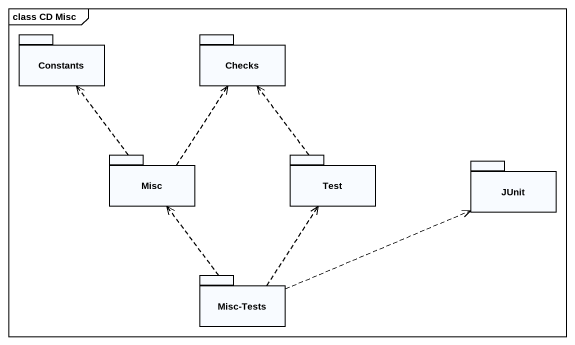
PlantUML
@startuml
mainframe class CD Misc
package Constants {
}
package Checks {
}
package Misc {
}
package Test {
}
package JUnit {
}
package "Misc-Tests" as Misc_Tests {
}
Misc .up.> Constants
Misc .up.> Checks
Test .up.> Checks
Misc_Tests .up.> Misc
Misc_Tests .up.> Test
Misc_Tests .right.> JUnit
@enduml
